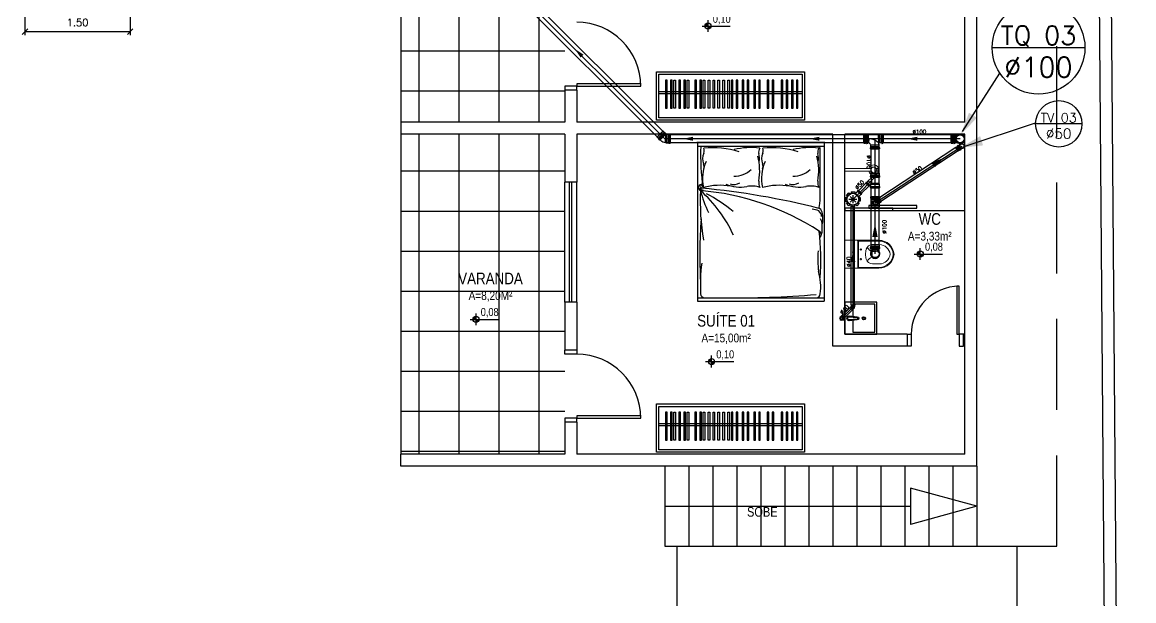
# Model space of a CAD drawing. Header units: millimetres. Extents: x 4156 to 4603, y 996 to 1078.
# Drawn here: x 4180.38 to 4195.66, y 1054.41 to 1062.37 of the extents above; entities that cross this region are included whole.
import ezdxf
from ezdxf.enums import TextEntityAlignment as Align

# ---------------------------------------------------------------- set-up
doc = ezdxf.new("R2010")
doc.units = ezdxf.units.MM
doc.header["$LTSCALE"] = 20
doc.linetypes.add('HIDDEN', pattern=[0.375, 0.25, -0.125])
doc.linetypes.add('HIDDEN2', pattern=[0.1875, 0.125, -0.0625])
for name, color, linetype in [('-HIDRO', 8, 'Continuous'), ('A-PEN-C', 4, 'Continuous'), ('ARREDI_attrezzature', 175, 'Continuous'), ('COTA', 7, 'Continuous'), ('COTAS01', 7, 'Continuous'), ('E-txt-g', 3, 'Continuous'), ('Esgoto', 5, 'Continuous'), ('MOB', 251, 'Continuous'), ('Texto-Tubos', 7, 'Continuous'), ('TigreCad', 3, 'Continuous'), ('Tinterno', 9, 'Continuous')]:
    doc.layers.add(name, color=color, linetype=linetype)
doc.layers.add('E-Lay-9', color=9, linetype='Continuous', lineweight=9)
doc.layers.add('E-Txt-W', color=7, linetype='Continuous', lineweight=20)
doc.styles.add('F2', font='ARIALN.TTF')
doc.styles.add('REG60', font='romans.shx', dxfattribs={"width": 0.8, "height": 0.15})
doc.styles.add('REG80', font='romans.shx', dxfattribs={"width": 0.8, "height": 0.2})
doc.styles.add('ROMANS', font='romans__.ttf', dxfattribs={"height": 0.1})
doc.styles.add('Romans_Anot', font='romans.shx')
doc.styles.add('TCTUBOS-TXT', font='txt.shx')
doc.dimstyles.new('Escala 1-50', dxfattribs={"dimscale": 0.5, "dimtxt": 0.2, "dimasz": 0.15, "dimexe": 0.1, "dimexo": 0.2, "dimgap": 0.15, "dimtad": 1, "dimzin": 4, "dimdsep": 46, "dimtxsty": 'Romans_Anot', "dimblk": 'OBLIQUE', "dimcen": 0.25, "dimclrd": 256, "dimclre": 256, "dimclrt": 2, "dimadec": 0, "dimazin": 0, "dimtfac": 1, "dimtix": 1, "dimtmove": 2, "dimatfit": 3, "dimfxl": 1, "dimtfillclr": 256, "dimlwd": -1, "dimlwe": -1, "dimarcsym": 0})

# ---------------------------------------------------------------- blocks, each defined once
blk = doc.blocks.new('TXT-AMB75')
at = {"layer": 'E-txt-g', "style": 'REG80', "width": 0.8, "flags": 8}
blk.add_attdef('TXT', text='', height=0.2, dxfattribs=at).set_placement((0.005, 0.296), align=Align.CENTER)
at = {"layer": 'E-Txt-W', "style": 'REG60', "width": 0.8, "flags": 8}
blk.add_attdef('TXT', text='', height=0.15, dxfattribs=at).set_placement((0.005, 0.027), align=Align.CENTER)
blk = doc.blocks.new('NV')
at = {"color": 4, "linetype": 'ByBlock', "ltscale": 0.5}
for p, q in [((-1.414, -0.142), (-1.414, 0.107)), ((-1.539, -0.018), (-0.953, -0.018))]:
    blk.add_line(p, q, dxfattribs=at)
at = {"color": 4, "ltscale": 2.5}
blk.add_circle((-1.414, -0.018), 0.0622, dxfattribs=at)
at = {"color": 4}
for points in [[(-1.414, -0.018), (-1.458, 0.026), (-1.476, -0.018), (-1.472, 0.006)], [(-1.414, -0.018), (-1.414, 0.045), (-1.458, 0.026), (-1.438, 0.04)], [(-1.414, -0.018), (-1.352, -0.018), (-1.37, -0.062), (-1.357, -0.041)], [(-1.414, -0.018), (-1.37, -0.062), (-1.414, -0.08), (-1.39, -0.075)]]:
    blk.add_solid(points, dxfattribs=at)
at = {"layer": 'E-Txt-W', "color": 4, "ltscale": 2.5, "style": 'F2'}
blk.add_attdef('COTAPISO', (-1.306, 0.073), '', height=0.15, dxfattribs=at)
blk = doc.blocks.new('vaso-s')
at = {"layer": 'E-Lay-9', "color": 8}
for p, q in [((0, 0.17), (0, 0)), ((0.426, 0.175), (0.005, 0.175)), ((0.16, 0.17), (0.16, 0.17)), ((0.16, 0.17), (0.16, 0)), ((0.426, 0.165), (0.165, 0.165)), ((0.17, 0), (0.17, 0.16)), ((0.213, 0.06), (0.189, 0.06)), ((0.201, 0.048), (0.201, 0.072)), ((0.341, 0.035), (0.341, 0)), ((0.391, 0.035), (0.341, 0.035)), ((0.431, 0.12), (0.346, 0.12)), ((0, -0.17), (0, 0)), ((0.16, -0.17), (0.16, 0)), ((0.17, 0), (0.17, -0.16)), ((0.213, -0.06), (0.189, -0.06)), ((0.201, -0.048), (0.201, -0.072)), ((0.341, -0.035), (0.341, 0)), ((0.391, -0.035), (0.341, -0.035)), ((0.431, -0.12), (0.346, -0.12)), ((0.426, -0.175), (0.005, -0.175)), ((0.16, -0.17), (0.16, -0.17)), ((0.426, -0.165), (0.165, -0.165))]:
    blk.add_line(p, q, dxfattribs=at)
for centre in [(0.201, 0.06), (0.201, -0.06)]:
    blk.add_circle(centre, 0.005, dxfattribs=at)
for centre, radius, start, end in [((0.005, 0.17), 0.005, 90, 180), ((0.155, 0.17), 0.005, 0, 90), ((0.165, 0.17), 0.00495, 180, 270), ((0.165, 0.16), 0.00495, 0, 90), ((0.426, -0.015), 0.19, 4.5281, 90), ((0.426, -0.015), 0.18, 4.7802, 90), ((0.518, -0.015), 0.262, 163.0355, 176.7233), ((0.346, 0.038), 0.0825, 90, 163.0355), ((0.375, 0.136), 0.107, 206.9395, 250.9647), ((0.391, -0.015), 0.05, 17.4576, 90), ((0.431, -0.015), 0.135, 6.3794, 90), ((0.518, 0.015), 0.262, 183.2767, 196.9645), ((0.346, -0.038), 0.0825, 196.9645, 270), ((0.375, -0.136), 0.107, 109.0353, 153.0605), ((0.391, 0.015), 0.05, 270, 342.5424), ((0.426, 0.015), 0.19, 270, 355.4719), ((0.426, 0.015), 0.18, 270, 355.2198), ((0.431, 0.015), 0.135, 270, 353.6206), ((0.005, -0.17), 0.005, 180, 270), ((0.155, -0.17), 0.005, 270, 0), ((0.165, -0.17), 0.00495, 90, 180), ((0.165, -0.16), 0.00495, 270, 0)]:
    blk.add_arc(centre, radius, start, end, dxfattribs=at)
blk = doc.blocks.new('Chuveiro')
at = {"layer": 'E-Lay-9', "color": 8}
for p, q in [((-0.031, 0.016), (-0.36, 0.016)), ((0.051, 0.016), (0.031, 0.016)), ((0.051, 0.016), (0.051, -0.016)), ((-0.031, -0.016), (-0.36, -0.016)), ((0.051, -0.016), (0.031, -0.016))]:
    blk.add_line(p, q, dxfattribs=at)
blk.add_circle((0, 0), 0.0348, dxfattribs=at)
for centre, radius, start, end in [((0, 0), 0.0624, 194.4775, 165.5225), ((0.009, 0), 0.0444, 339.4266, 20.5734)]:
    blk.add_arc(centre, radius, start, end, dxfattribs=at)
blk = doc.blocks.new('CUBA QUADRADA-flat-4-flat-1')
at = {"layer": 'MOB'}
blk.add_lwpolyline([(0, -0.2), (0.4, -0.2), (0.4, 0.2), (0, 0.2)], close=True, dxfattribs=at)
blk.add_lwpolyline([(0.1, -0.025), (0.1, -0.175), (0.375, -0.175), (0.375, 0.175), (0.1, 0.175), (0.1, 0.025)], dxfattribs=at)
for points in [[(0.155, -0.02), (0.055, -0.03, -1), (0.055, 0.03), (0.155, 0.02, -1)], [(0.155, -0.01), (0.055, -0.02, -1), (0.055, 0.02), (0.155, 0.01, -1)]]:
    blk.add_lwpolyline(points, format="xyb", close=True, dxfattribs=at)
for radius in [0.02, 0.0125]:
    blk.add_circle((0.238, 0), radius, dxfattribs=at)
blk = doc.blocks.new('cama')
at = {"layer": 'ARREDI_attrezzature', "color": 8}
for p, q in [((0.866, 1.046), (-0.717, 1.046)), ((-0.717, 1.046), (-0.717, -0.936)), ((-0.717, 1.003), (0.866, 1.003)), ((0.866, 1.046), (0.866, -0.936)), ((0.816, 0.355), (0.816, 0.964)), ((0.841, -0.062), (0.841, 0.035)), ((0.838, -0.079), (0.816, -0.138)), ((-0.717, -0.893), (0.866, -0.893)), ((-0.717, -0.936), (0.866, -0.936))]:
    blk.add_line(p, q, dxfattribs=at)
for centre, radius, start, end in [((2.638, 0.909), 3.316, 178.3703, 187.5322), ((-0.714, 0.948), 0.0814, 335.7877, 21.7124), ((-0.533, -0.18), 1.162, 73.2017, 95.199), ((-0.053, 0.101), 0.883, 82.5099, 103.5732), ((0.126, 0.931), 0.0789, 144.3788, 195.1988), ((0.023, 0.948), 0.0814, 335.7877, 21.7124), ((0.204, -0.18), 1.162, 73.2017, 95.199), ((0.684, 0.101), 0.883, 82.5099, 103.5732), ((0.864, 0.931), 0.0789, 144.3788, 195.1988), ((0.767, 0.964), 0.0494, 360, 53.1301), ((-0.487, 0.846), 0.167, 155.7877, 202.8808), ((-0.698, 0.692), 0.758, 350.3711, 14.26), ((-0.161, 0.853), 0.218, 347.312, 15.1988), ((0.25, 0.846), 0.167, 155.7877, 202.8808), ((0.04, 0.692), 0.758, 350.3711, 14.26), ((0.577, 0.853), 0.218, 347.312, 15.1988), ((-0.15, 0.598), 0.504, 155.118, 192.9862), ((-0.719, 0.748), 0.0848, 339.0161, 22.8808), ((-0.251, 0.918), 0.291, 267.8295, 315.0098), ((0.587, 0.598), 0.504, 155.118, 192.9862), ((0.018, 0.748), 0.0848, 339.0161, 22.8808), ((0.486, 0.918), 0.291, 267.8295, 315.0098), ((0.175, 0.544), 0.127, 170.3711, 206.9649), ((0.913, 0.544), 0.127, 170.3711, 206.9649), ((-0.662, 0.484), 0.0409, 81.6091, 243.9382), ((-0.65, 0.494), 0.0409, 202.6052, 274.4989), ((2.279, 0.318), 2.962, 177.4941, 189.5094), ((-1.784, -0.799), 1.665, 24.3833, 48.4532), ((-0.948, -2.764), 3.222, 57.0954, 85.2363), ((0.652, 0.784), 1.374, 194.1894, 206.3096), ((-0.659, 0.496), 0.0206, 81.2915, 258.1256), ((-1.523, -8.875), 9.391, 75.6716, 84.7419), ((-0.438, -0.252), 0.765, 79.7638, 105.4497), ((-0.185, 0.936), 0.446, 246.6878, 281.1217), ((-0.264, 0.69), 0.167, 254.1407, 297.6985), ((-0.042, 0.158), 0.345, 72.3598, 99.3926), ((0.299, -0.252), 0.765, 79.7638, 105.4497), ((0.553, 0.936), 0.446, 246.6878, 281.1217), ((0.473, 0.69), 0.167, 254.1407, 297.6985), ((0.695, 0.158), 0.345, 72.3598, 99.3926), ((-1.581, -1.432), 2.082, 51.0376, 62.0856), ((0.189, 0.364), 0.628, 347.089, 359.2313), ((0.701, -0.017), 0.232, 65.0339, 86.464), ((0.774, 0.16), 0.0692, 12.8827, 78.3869), ((0.735, 0.116), 0.1, 4.6849, 50.5984), ((0.499, 0.097), 0.351, 346.9286, 12.8827), ((5.77, -0.354), 6.458, 176.0268, 182.9761), ((0.735, 0.028), 0.107, 356.6017, 37.7302), ((-2.114, -0.42), 2.938, 355.67, 7.068), ((0.777, -0.101), 0.0494, 339.7541, 59.4872), ((0.792, -0.062), 0.0494, 339.7541, 360), ((0.792, -0.062), 0.0494, 339.7541, 360), ((2.656, -0.41), 1.869, 176.8413, 184.7569), ((1.493, -0.726), 2.174, 172.9481, 183.1174), ((0.205, -0.754), 0.618, 351.6155, 17.787), ((-0.628, -0.844), 0.0494, 180, 270), ((-0.225, 10.54), 11.434, 269.1087, 274.9762), ((0.767, -0.844), 0.0494, 270, 360)]:
    blk.add_arc(centre, radius, start, end, dxfattribs=at)
at = {"layer": 'COTA', "color": 8, "linetype": 'Continuous'}
blk.add_line((0.874, 1.046), (-0.726, 1.046), dxfattribs=at)
blk = doc.blocks.new('_Oblique')
at = {"color": 0, "linetype": 'ByBlock', "lineweight": -2}
blk.add_line((-0.5, -0.5), (0.5, 0.5), dxfattribs=at)
blk = doc.blocks.new('*D943')
at = {"layer": 'COTAS01'}
for p, q in [((4180.415, 1062.782), (4180.415, 1062.189)), ((4181.86, 1062.782), (4181.86, 1062.189)), ((4180.415, 1062.239), (4181.86, 1062.239))]:
    blk.add_line(p, q, dxfattribs=at)
at = {"layer": 'COTAS01', "xscale": 0.075, "yscale": 0.075, "zscale": 0.075, "rotation": 180}
blk.add_blockref('_Oblique', (4180.415, 1062.239), dxfattribs=at)
at = {"layer": 'COTAS01', "xscale": 0.075, "yscale": 0.075, "zscale": 0.075}
blk.add_blockref('_Oblique', (4181.86, 1062.239), dxfattribs=at)
at = {"layer": 'COTAS01', "color": 2, "insert": (4181.138, 1062.364), "char_height": 0.1, "attachment_point": 5, "style": 'Romans_Anot'}
blk.add_mtext('1.50', dxfattribs=at)
blk = doc.blocks.new('11031030d')
at = {"layer": 'TigreCad'}
blk.add_circle((0, 0), 50.8, dxfattribs=at)
at = {"layer": 'Tinterno'}
blk.add_circle((0, 0), 49, dxfattribs=at)
blk = doc.blocks.new('j9n100s')
at = {"layer": 'TigreCad'}
for p, q in [((27, 51), (60, 51)), ((27, -51), (60, -51))]:
    blk.add_line(p, q, dxfattribs=at)
blk.add_circle((0, 0), 53.2, dxfattribs=at)
for start, end in [(61.785, 298.215), (298.215, 61.785)]:
    blk.add_arc((0, 0), 57.7, start, end, dxfattribs=at)
at = {"layer": 'Tinterno'}
blk.add_line((60, -51), (60, 51), dxfattribs=at)
blk.add_circle((0, 0), 51, dxfattribs=at)
blk = doc.blocks.new('j9n40d')
at = {"layer": 'TigreCad'}
for p, q in [((0, 21), (10, 21)), ((10, 21), (18, 21)), ((19, 22), (18, 21)), ((34, 22), (19, 22)), ((19, -22), (19, 22)), ((35, 23), (34, 22)), ((35, 23), (35, -23)), ((39, 23), (35, 23)), ((39, 23), (39, -23)), ((0, -21), (10, -21)), ((10, -21), (18, -21)), ((19, -22), (18, -21)), ((34, -22), (19, -22)), ((35, -23), (34, -22)), ((39, -23), (35, -23))]:
    blk.add_line(p, q, dxfattribs=at)
for radius, start, end in [(22.8, 64.6232, 295.3768), (20.6, 90, 270)]:
    blk.add_arc((0, 0), radius, start, end, dxfattribs=at)
at = {"layer": 'Tinterno'}
for p, q in [((18, 21), (18, -21)), ((34, 22), (34, -22))]:
    blk.add_line(p, q, dxfattribs=at)
blk.add_arc((0, 0), 21.8, 70.9009, 289.0991, dxfattribs=at)
blk = doc.blocks.new('j4n40p')
at = {"layer": 'TigreCad'}
for p, q in [((-31, 0), (-21, 10)), ((8, -18), (-21, 10)), ((-21, 10), (-19, 10)), ((8, 22), (6, 21)), ((22, 22), (8, 22)), ((8, 22), (8, -18)), ((24, 23), (22, 22)), ((28, 23), (24, 23)), ((24, 23), (24, -23)), ((28, -23), (28, 23)), ((-36, -3), (-33, 0)), ((-3, -36), (-36, -3)), ((0, -33), (-33, 0)), ((-33, 0), (-31, 0)), ((-3, -36), (0, -33)), ((0, -31), (9, -22)), ((0, -33), (0, -31)), ((8, -18), (9, -22)), ((22, -22), (9, -22)), ((24, -23), (22, -22)), ((28, -23), (24, -23))]:
    blk.add_line(p, q, dxfattribs=at)
blk.add_arc((15, -37), 58.4, 98.9327, 126.0673, dxfattribs=at)
at = {"layer": 'Tinterno'}
for p, q in [((-19, 10), (6, -15)), ((6, -15), (6, 21)), ((22, 22), (22, -22)), ((0, -31), (-31, 0)), ((6, -15), (8, -18))]:
    blk.add_line(p, q, dxfattribs=at)
blk = doc.blocks.new('27150012p')
at = {"layer": 'TigreCad'}
for p, q in [((-92, -23), (-92, 22)), ((-92, 22), (-72, 22)), ((-81, 49), (-49, 81)), ((-81, 49), (-67, 35)), ((-49, 81), (-35, 67)), ((-23, 91), (-23, 72)), ((-23, 91), (22, 91)), ((22, 91), (22, 72)), ((49, 81), (35, 67)), ((49, 81), (81, 49)), ((81, 49), (67, 35)), ((111, 27), (70, 27)), ((113, 31), (112, 28)), ((122, 32), (114, 32)), ((114, 31), (114, -31)), ((122, 31), (122, -31)), ((123, 31), (124, 28)), ((129, 27), (125, 27)), ((129, 27), (129, -27)), ((-92, -23), (-72, -23)), ((-81, -49), (-67, -35)), ((-49, -81), (-81, -49)), ((-49, -81), (-35, -67)), ((-23, -92), (-23, -72)), ((22, -92), (-23, -92)), ((22, -92), (22, -72)), ((49, -81), (35, -67)), ((81, -49), (49, -81)), ((81, -49), (67, -35)), ((111, -27), (70, -27)), ((113, -31), (112, -28)), ((122, -32), (114, -32)), ((123, -31), (124, -28)), ((129, -27), (125, -27))]:
    blk.add_line(p, q, dxfattribs=at)
blk.add_circle((0, 0), 75.5, dxfattribs=at)
for centre, start, end in [((111, 28), 270, 355), ((114, 31), 90, 175), ((122, 31), 15, 90), ((125, 28), 195, 270), ((111, -28), 5, 90), ((114, -31), 185, 270), ((122, -31), 270, 345), ((125, -28), 90, 165)]:
    blk.add_arc(centre, 1, start, end, dxfattribs=at)
at = {"layer": 'Tinterno'}
for p, q in [((112, 27), (112, -27)), ((124, 27), (124, -27))]:
    blk.add_line(p, q, dxfattribs=at)
blk.add_circle((0, 0), 73.5, dxfattribs=at)
blk = doc.blocks.new('j9n40s')
at = {"layer": 'TigreCad'}
for p, q in [((10, 21), (18, 21)), ((19, 22), (18, 21)), ((18, 21), (18, 14)), ((19, 13), (19, 22)), ((34, 22), (19, 22)), ((35, 23), (34, 22)), ((39, 23), (35, 23)), ((35, 23), (35, -23)), ((39, 23), (39, -23)), ((10, -21), (18, -21)), ((18, -21), (18, -14)), ((19, -22), (18, -21)), ((19, -13), (19, -22)), ((34, -22), (19, -22)), ((35, -23), (34, -22)), ((39, -23), (35, -23))]:
    blk.add_line(p, q, dxfattribs=at)
for radius in [22.8, 20]:
    blk.add_circle((0, 0), radius, dxfattribs=at)
at = {"layer": 'Tinterno'}
blk.add_line((34, 22), (34, -22), dxfattribs=at)
blk.add_circle((0, 0), 18.8, dxfattribs=at)
blk = doc.blocks.new('26277469p')
at = {"layer": 'TigreCad'}
for p, q in [((78, 51), (6, 51)), ((78, -47), (78, 52)), ((78, 51), (78, 52)), ((81, 52), (78, 52)), ((78, -47), (78, 51)), ((81, -48), (81, 52)), ((81, 51), (81, 52)), ((81, -48), (81, 51)), ((87, 51), (81, 51)), ((90, 53), (87, 51)), ((90, -52), (90, 53)), ((122, 53), (90, 53)), ((123, 57), (123, 54)), ((133, 58), (124, 58)), ((124, 57), (124, -57)), ((133, 57), (133, -57)), ((134, 57), (135, 54)), ((140, 53), (136, 53)), ((140, 53), (140, -53)), ((15, -51), (6, -51)), ((50, -85), (15, -51)), ((50, -88), (87, -51)), ((50, -88), (50, -85)), ((65, -103), (50, -88)), ((107, -63), (63, -107)), ((63, -107), (65, -105)), ((69, -114), (63, -108)), ((114, -70), (70, -114)), ((71, -115), (73, -113)), ((78, -116), (74, -113)), ((116, -78), (78, -116)), ((122, -53), (94, -53)), ((103, -65), (94, -55)), ((107, -63), (105, -65)), ((114, -69), (108, -63)), ((115, -71), (113, -73)), ((116, -78), (113, -74)), ((123, -57), (123, -54)), ((133, -58), (124, -58)), ((134, -57), (135, -54)), ((140, -53), (136, -53))]:
    blk.add_line(p, q, dxfattribs=at)
blk.add_lwpolyline([(16, -51, -0.013476), (39, -47, -0.106485), (67, -44, -0.09207), (93, -54, -0.112954)], format="xyb", dxfattribs=at)
for centre, start, end in [((122, 54), 270, 355), ((124, 57), 90, 175), ((133, 57), 15, 90), ((136, 54), 195, 270), ((15, -52), 34.2682, 90), ((64, -107), 140, 225), ((64, -104), 320, 45), ((70, -114), 225, 300), ((74, -114), 45, 120), ((94, -54), 90, 225), ((104, -64), 225, 310), ((107, -64), 45, 130), ((114, -74), 150, 225), ((114, -70), 330, 45), ((122, -54), 5, 90), ((124, -57), 185, 270), ((133, -57), 270, 345), ((136, -54), 90, 165)]:
    blk.add_arc(centre, 1, start, end, dxfattribs=at)
at = {"layer": 'Tinterno'}
for p, q in [((6, 51), (6, -51)), ((87, -51), (87, 51)), ((123, 53), (123, -53)), ((135, 53), (135, -53)), ((85, -50), (50, -85)), ((104, -65), (65, -104)), ((113, -74), (74, -113))]:
    blk.add_line(p, q, dxfattribs=at)
blk = doc.blocks.new('trn1050s')
at = {"layer": 'TigreCad'}
for p, q in [((-80, -53), (-80, 53)), ((-80, 53), (-76, 53)), ((-74, 57), (-75, 54)), ((-73, 58), (-64, 58)), ((-73, -57), (-73, 57)), ((-64, -57), (-64, 57)), ((-63, 57), (-63, 54)), ((-62, 53), (-49, 53)), ((-49, -53), (-49, 53)), ((-49, 53), (-29, 53)), ((-49, 53), (-49, 53)), ((-29, 53), (-29, 12)), ((-29, 53), (-27, 51)), ((-27, 51), (-21, 51)), ((-21, 52), (-21, 24)), ((-21, 52), (-18, 52)), ((-21, 51), (-21, 52)), ((-18, 52), (-18, 26)), ((-18, 51), (-18, 52)), ((-18, 51), (48, 51)), ((-80, -53), (-76, -53)), ((-74, -57), (-75, -54)), ((-73, -58), (-64, -58)), ((-63, -57), (-63, -54)), ((-62, -53), (-49, -53)), ((-49, -53), (-29, -53)), ((-49, -53), (-49, -53)), ((-29, -53), (-29, -12)), ((-29, -53), (-27, -51)), ((-27, -51), (-21, -51)), ((-21, -52), (-21, -24)), ((-21, -51), (-21, -52)), ((-21, -52), (-18, -52)), ((-18, -52), (-18, -26)), ((-18, -51), (48, -51)), ((-18, -51), (-18, -52))]:
    blk.add_line(p, q, dxfattribs=at)
for radius in [31.8, 25.6]:
    blk.add_circle((0, 0), radius, dxfattribs=at)
for centre, start, end in [((-76, 54), 270, 345), ((-73, 57), 90, 165), ((-64, 57), 5, 90), ((-62, 54), 185, 270), ((-76, -54), 15, 90), ((-73, -57), 195, 270), ((-64, -57), 270, 355), ((-62, -54), 90, 175)]:
    blk.add_arc(centre, 1, start, end, dxfattribs=at)
at = {"layer": 'Tinterno'}
for p, q in [((-75, -53), (-75, 53)), ((-62, -53), (-62, 53)), ((-49, -53), (-49, 53)), ((-27, 51), (-27, 16)), ((-21, 51), (-21, 24)), ((-18, 51), (-18, 26)), ((48, -51), (48, 51)), ((-27, -51), (-27, -16)), ((-21, -51), (-21, -24)), ((-18, -51), (-18, -26))]:
    blk.add_line(p, q, dxfattribs=at)
blk.add_circle((0, 0), 27.3, dxfattribs=at)
blk = doc.blocks.new('j9n50s')
at = {"layer": 'TigreCad'}
for p, q in [((19, 25), (30, 25)), ((19, -25), (30, -25))]:
    blk.add_line(p, q, dxfattribs=at)
for radius in [31.8, 27.4]:
    blk.add_circle((0, 0), radius, dxfattribs=at)
at = {"layer": 'Tinterno'}
for p, q in [((30, 25), (30, 10)), ((30, -10), (30, -25))]:
    blk.add_line(p, q, dxfattribs=at)
blk.add_circle((0, 0), 25.6, dxfattribs=at)
blk = doc.blocks.new('j9n50d')
at = {"layer": 'TigreCad'}
for p, q in [((28, 25), (0, 25)), ((30, 27), (28, 25)), ((30, -27), (30, 27)), ((47, 27), (30, 27)), ((47, -27), (47, 27)), ((52, 27), (47, 27)), ((47, 27), (47, 27)), ((53, 31), (53, 28)), ((53, 31), (53, -31)), ((63, 32), (54, 32)), ((63, 31), (63, -31)), ((64, 31), (65, 28)), ((70, 27), (66, 27)), ((70, 27), (70, -27)), ((28, -25), (0, -25)), ((30, -27), (28, -25)), ((47, -27), (30, -27)), ((52, -27), (47, -27)), ((47, -27), (47, -27)), ((53, -31), (53, -28)), ((63, -32), (54, -32)), ((64, -31), (65, -28)), ((70, -27), (66, -27))]:
    blk.add_line(p, q, dxfattribs=at)
for centre, radius, start, end in [((0, 0), 25.4, 90, 270), ((52, 28), 1, 270, 355), ((54, 31), 1, 90, 175), ((63, 31), 1, 15, 90), ((66, 28), 1, 195, 270), ((52, -28), 1, 5, 90), ((54, -31), 1, 185, 270), ((63, -31), 1, 270, 345), ((66, -28), 1, 90, 165)]:
    blk.add_arc(centre, radius, start, end, dxfattribs=at)
at = {"layer": 'Tinterno'}
for p, q in [((28, -25), (28, 25)), ((47, -27), (47, 27)), ((53, 27), (53, -27)), ((65, 27), (65, -27))]:
    blk.add_line(p, q, dxfattribs=at)
blk = doc.blocks.new('11030602p')
at = {"layer": 'TigreCad'}
for p, q in [((0, -27), (0, 27)), ((0, 27), (4, 27)), ((6, 31), (5, 28)), ((7, 32), (16, 32)), ((7, -31), (7, 31)), ((16, -31), (16, 31)), ((17, 31), (17, 28)), ((18, 27), (23, 27)), ((23, 27), (23, 27)), ((40, 27), (23, 27)), ((40, 27), (42, 25)), ((42, -25), (42, 25)), ((0, -27), (4, -27)), ((6, -31), (5, -28)), ((7, -32), (16, -32)), ((17, -31), (17, -28)), ((18, -27), (23, -27)), ((23, -27), (23, -27)), ((40, -27), (23, -27)), ((40, -27), (42, -25))]:
    blk.add_line(p, q, dxfattribs=at)
for centre, start, end in [((4, 28), 270, 345), ((7, 31), 90, 165), ((16, 31), 5, 90), ((18, 28), 185, 270), ((4, -28), 15, 90), ((7, -31), 195, 270), ((16, -31), 270, 355), ((18, -28), 90, 175)]:
    blk.add_arc(centre, 1, start, end, dxfattribs=at)
at = {"layer": 'Tinterno'}
for p, q in [((5, -27), (5, 27)), ((17, -27), (17, 27)), ((23, 27), (23, -27)), ((23, -27), (23, 27)), ((40, 27), (40, -27))]:
    blk.add_line(p, q, dxfattribs=at)
blk = doc.blocks.new('11031030p')
at = {"layer": 'TigreCad'}
for p, q in [((0, -53), (0, 53)), ((0, 53), (4, 53)), ((6, 57), (5, 54)), ((7, 58), (17, 58)), ((7, -57), (7, 57)), ((17, -57), (17, 57)), ((18, 57), (18, 54)), ((19, 53), (31, 53)), ((31, 53), (31, 53)), ((51, 53), (31, 53)), ((51, 53), (53, 51)), ((53, -51), (53, 51)), ((0, -53), (4, -53)), ((6, -57), (5, -54)), ((7, -58), (17, -58)), ((18, -57), (18, -54)), ((19, -53), (31, -53)), ((31, -53), (31, -53)), ((31, -53), (51, -53)), ((51, -53), (53, -51))]:
    blk.add_line(p, q, dxfattribs=at)
for centre, start, end in [((4, 54), 270, 345), ((7, 57), 90, 165), ((17, 57), 5, 90), ((19, 54), 185, 270), ((4, -54), 15, 90), ((7, -57), 195, 270), ((17, -57), 270, 355), ((19, -54), 90, 175)]:
    blk.add_arc(centre, 1, start, end, dxfattribs=at)
at = {"layer": 'Tinterno'}
for p, q in [((5, -53), (5, 53)), ((18, -53), (18, 53)), ((31, 53), (31, -53)), ((31, 53), (31, -53)), ((51, 53), (51, -53))]:
    blk.add_line(p, q, dxfattribs=at)
blk = doc.blocks.new('ten100p')
at = {"layer": 'TigreCad'}
for p, q in [((-58, 96), (-58, 87)), ((-57, 97), (-54, 98)), ((-57, 96), (57, 96)), ((-57, 87), (57, 87)), ((-57, 86), (-54, 86)), ((-53, 103), (-53, 99)), ((-53, 103), (53, 103)), ((-53, 85), (-53, 72)), ((-53, 72), (-53, 52)), ((-53, 72), (53, 72)), ((-53, 72), (53, 72)), ((-53, 72), (-53, 72)), ((-53, 52), (53, 52)), ((-53, 52), (-51, 50)), ((-52, 44), (50, 44)), ((-52, 44), (-52, 41)), ((-51, 44), (-52, 44)), ((-52, 41), (47, 41)), ((-51, 41), (-52, 41)), ((-51, 50), (-51, 44)), ((-51, 41), (-51, -88)), ((53, 52), (51, 50)), ((51, 50), (51, 46)), ((53, 103), (53, 99)), ((53, 85), (53, 72)), ((53, 72), (53, 72)), ((53, 72), (53, 52)), ((57, 97), (54, 98)), ((57, 86), (54, 86)), ((58, 96), (58, 87)), ((80, 53), (78, 51)), ((80, 53), (80, -53)), ((100, 53), (80, 53)), ((100, 53), (100, -53)), ((100, 53), (100, -53)), ((112, 53), (100, 53)), ((100, 53), (100, 53)), ((113, 57), (113, 54)), ((124, 58), (114, 58)), ((114, 57), (114, -57)), ((124, 57), (124, -57)), ((125, 57), (125, 54)), ((131, 53), (126, 53)), ((131, 53), (131, -53)), ((0, -77), (50, -81)), ((51, -81), (51, -88)), ((80, -53), (78, -51)), ((100, -53), (80, -53)), ((112, -53), (100, -53)), ((100, -53), (100, -53)), ((113, -57), (113, -54)), ((124, -58), (114, -58)), ((125, -57), (125, -54)), ((131, -53), (126, -53))]:
    blk.add_line(p, q, dxfattribs=at)
for centre, radius, start, end in [((-57, 96), 1, 105, 180), ((-57, 87), 1, 180, 265), ((-54, 99), 1, 285, 0), ((-54, 85), 1, 0, 85), ((184, -82), 184, 136.5075, 178.1802), ((52, 46), 1.5, 180, 288.3475), ((54, 99), 1, 180, 255), ((54, 85), 1, 95, 180), ((102, -105), 158, 99.0038, 108.3475), ((57, 96), 1, 0, 75), ((57, 87), 1, 275, 0), ((112, 54), 1, 270, 355), ((114, 57), 1, 90, 175), ((124, 57), 1, 15, 90), ((126, 54), 1, 195, 270), ((103, -101), 56.2, 117.0916, 158.968), ((52, -81), 1.5, 158.968, 180), ((112, -54), 1, 5, 90), ((114, -57), 1, 185, 270), ((124, -57), 1, 270, 345), ((126, -54), 1, 90, 165)]:
    blk.add_arc(centre, radius, start, end, dxfattribs=at)
at = {"layer": 'Tinterno'}
for p, q in [((-53, 98), (53, 98)), ((-53, 85), (53, 85)), ((-51, 50), (51, 50)), ((-51, 44), (50, 44)), ((-51, 41), (47, 41)), ((78, 51), (78, -51)), ((113, 53), (113, -53)), ((126, 53), (126, -53)), ((-51, -88), (51, -88))]:
    blk.add_line(p, q, dxfattribs=at)
blk = doc.blocks.new('j4n100p')
at = {"layer": 'TigreCad'}
for p, q in [((-49, 23), (-58, 14)), ((13, 52), (10, 52)), ((10, 51), (10, 52)), ((10, 52), (10, 0)), ((10, 51), (10, 0)), ((10, -54), (10, 0)), ((13, 51), (13, 52)), ((13, 52), (13, 0)), ((19, 51), (13, 51)), ((13, 51), (13, 0)), ((13, -56), (13, 0)), ((21, 53), (19, 51)), ((41, 53), (21, 53)), ((21, 53), (21, -53)), ((53, 53), (41, 53)), ((41, 53), (41, 53)), ((41, 53), (41, -53)), ((41, 53), (41, -53)), ((55, 57), (54, 54)), ((65, 58), (56, 58)), ((56, 57), (56, -57)), ((65, 57), (65, -57)), ((66, 57), (67, 54)), ((72, 53), (68, 53)), ((72, 53), (72, -53)), ((19, -53), (14, -58)), ((21, -53), (21, -53)), ((41, -53), (21, -53)), ((53, -53), (41, -53)), ((41, -53), (41, -53)), ((55, -57), (54, -54)), ((65, -58), (56, -58)), ((66, -57), (67, -54)), ((72, -53), (68, -53))]:
    blk.add_line(p, q, dxfattribs=at)
for centre, radius, start, end in [((20, -46), 97.2, 96.0987, 135), ((53, 54), 1, 270, 355), ((56, 57), 1, 90, 175), ((65, 57), 1, 15, 90), ((68, 54), 1, 195, 270), ((20, -54), 1.5, 45, 135), ((53, -54), 1, 5, 90), ((56, -57), 1, 185, 270), ((65, -57), 1, 270, 345), ((68, -54), 1, 90, 165)]:
    blk.add_arc(centre, radius, start, end, dxfattribs=at)
at = {"layer": 'Tinterno'}
for p, q in [((14, -58), (-58, 14)), ((10, -54), (10, 0)), ((13, -53), (13, 0)), ((19, 51), (19, -53)), ((54, 53), (54, -53)), ((67, 53), (67, -53))]:
    blk.add_line(p, q, dxfattribs=at)

msp = doc.modelspace()

# ---------------------------------------------------------------- hatches: boundary and pattern name
at = {"layer": '-HIDRO'}
h = msp.add_hatch(dxfattribs=at)
h.set_pattern_fill('ANSI37,_O', color=256, scale=4.4, angle=45)
h.set_pattern_definition([(90, (1828.53146, 654.4225), (-0.55, 3e-16), []), (180, (1828.53146, 654.4225), (-3e-16, -0.55), [])])
h.paths.add_polyline_path([(4187.835, 1060.828), (4185.58, 1060.828), (4185.58, 1056.428), (4187.835, 1056.428)])
h.paths.add_polyline_path([(4186.656, 1058.284, -1), (4186.573, 1058.284, -1)], flags=16)
h.paths.add_polyline_path([(4187.835, 1065.393), (4185.58, 1065.393), (4185.58, 1060.993), (4187.835, 1060.993)])
h.paths.add_polyline_path([(4187.835, 1069.958), (4185.58, 1069.958), (4185.58, 1065.558), (4187.835, 1065.558)])
at = {"layer": 'Esgoto'}
h = msp.add_hatch(color=256, dxfattribs=at)
h.paths.add_polyline_path([(4188.072, 1061.903), (4188.092, 1061.923), (4187.975, 1062)])
h.paths.add_polyline_path([(4188.052, 1061.884), (4188.072, 1061.903), (4187.975, 1062)])
h = msp.add_hatch(color=256, dxfattribs=at)
h.paths.add_polyline_path([(4189.599, 1060.766), (4189.599, 1060.794), (4189.461, 1060.766)])
h.paths.add_polyline_path([(4189.599, 1060.738), (4189.599, 1060.766), (4189.461, 1060.766)])
h = msp.add_hatch(color=256, dxfattribs=at)
h.paths.add_polyline_path([(4191.335, 1060.766), (4191.335, 1060.794), (4191.198, 1060.766)])
h.paths.add_polyline_path([(4191.335, 1060.738), (4191.335, 1060.766), (4191.198, 1060.766)])
h = msp.add_hatch(color=256, dxfattribs=at)
h.paths.add_polyline_path([(4192.683, 1060.766), (4192.683, 1060.794), (4192.545, 1060.766)])
h.paths.add_polyline_path([(4192.683, 1060.738), (4192.683, 1060.766), (4192.545, 1060.766)])
h = msp.add_hatch(color=256, dxfattribs=at)
h.paths.add_polyline_path([(4192.905, 1060.411), (4192.921, 1060.387), (4193.02, 1060.486)])
h.paths.add_polyline_path([(4192.89, 1060.434), (4192.905, 1060.411), (4193.02, 1060.486)])
h = msp.add_hatch(color=256, dxfattribs=at)
h.paths.add_polyline_path([(4192.101, 1059.554), (4192.1, 1059.416), (4192.128, 1059.416)])
h.paths.add_polyline_path([(4192.101, 1059.554), (4192.073, 1059.417), (4192.1, 1059.416)])
h = msp.add_hatch(color=256, dxfattribs=at)
h.paths.add_polyline_path([(4191.795, 1059.211), (4191.795, 1059.073), (4191.822, 1059.073)])
h.paths.add_polyline_path([(4191.795, 1059.211), (4191.767, 1059.073), (4191.795, 1059.073)])

# ---------------------------------------------------------------- linework, layer by layer
at = {"layer": '-HIDRO', "linetype": 'Continuous'}
for p, q in [((4195.803, 1005.029), (4195.279, 1071.857)), ((4195.637, 1005.194), (4195.115, 1071.695)), ((4193.5, 1056.263), (4193.5, 1070.123)), ((4193.335, 1060.993), (4193.335, 1065.393)), ((4187.835, 1061.433), (4187.835, 1060.993)), ((4188, 1061.433), (4187.835, 1061.433)), ((4188, 1061.433), (4188, 1060.993)), ((4187.835, 1060.993), (4185.58, 1060.993)), ((4193.335, 1060.993), (4188, 1060.993)), ((4187.835, 1060.828), (4185.58, 1060.828)), ((4187.835, 1060.828), (4187.835, 1060.168)), ((4191.52, 1060.828), (4188, 1060.828)), ((4188, 1060.828), (4188, 1060.168)), ((4191.52, 1057.913), (4191.52, 1060.828)), ((4193.335, 1060.828), (4191.685, 1060.828)), ((4191.685, 1058.078), (4191.685, 1060.828)), ((4193.335, 1056.428), (4193.335, 1060.828)), ((4193.335, 1058.078), (4193.335, 1060.828)), ((4188, 1060.168), (4187.835, 1060.168)), ((4191.685, 1059.781), (4193.335, 1059.781)), ((4187.835, 1058.518), (4187.835, 1057.858)), ((4188, 1058.518), (4187.835, 1058.518)), ((4188, 1058.518), (4188, 1057.858)), ((4192.543, 1058.078), (4191.685, 1058.078)), ((4192.543, 1057.913), (4191.52, 1057.913)), ((4188, 1057.858), (4187.835, 1057.858)), ((4187.835, 1056.868), (4187.835, 1056.428)), ((4188, 1056.868), (4187.835, 1056.868)), ((4188, 1056.868), (4188, 1056.428)), ((4187.835, 1056.428), (4185.58, 1056.428)), ((4185.58, 1056.263), (4185.58, 1056.428)), ((4193.335, 1056.428), (4188, 1056.428)), ((4193.5, 1056.263), (4185.58, 1056.263)), ((4189.21, 1056.263), (4189.21, 1055.163)), ((4189.54, 1056.263), (4189.54, 1055.163)), ((4189.87, 1056.263), (4189.87, 1055.163)), ((4190.2, 1056.263), (4190.2, 1055.163)), ((4190.53, 1056.263), (4190.53, 1055.163)), ((4190.86, 1056.263), (4190.86, 1055.163)), ((4191.19, 1056.263), (4191.19, 1055.163)), ((4191.52, 1056.263), (4191.52, 1055.163)), ((4191.85, 1056.263), (4191.85, 1055.163)), ((4192.18, 1056.263), (4192.18, 1055.163)), ((4192.51, 1056.263), (4192.51, 1055.163)), ((4192.84, 1056.263), (4192.84, 1055.163)), ((4193.17, 1056.263), (4193.17, 1055.163)), ((4193.5, 1056.263), (4193.5, 1055.163)), ((4193.5, 1055.713), (4192.588, 1055.963)), ((4192.588, 1055.963), (4192.588, 1055.464)), ((4189.21, 1055.713), (4192.588, 1055.713)), ((4193.5, 1055.713), (4192.588, 1055.464)), ((4189.21, 1055.163), (4194.6, 1055.163))]:
    msp.add_line(p, q, dxfattribs=at)
at = {"layer": '-HIDRO'}
for p, q in [((4185.58, 1070.123), (4185.58, 1056.428)), ((4187.835, 1058.518), (4187.835, 1060.168)), ((4188, 1058.518), (4188, 1060.168)), ((4191.685, 1059.781), (4193.335, 1059.781)), ((4192.543, 1058.078), (4192.543, 1057.913)), ((4193.335, 1058.078), (4193.313, 1058.078)), ((4193.313, 1058.078), (4193.313, 1057.913)), ((4193.335, 1057.913), (4193.313, 1057.913)), ((4189.375, 1055.163), (4189.375, 1049.883)), ((4194.05, 1055.163), (4194.05, 1049.883))]:
    msp.add_line(p, q, dxfattribs=at)
at = {"layer": '-HIDRO', "linetype": 'HIDDEN', "ltscale": 0.25}
msp.add_line((4194.6, 1055.163), (4194.6, 1070.123), dxfattribs=at)
at = {"layer": '-HIDRO', "ltscale": 0.5}
for p, q in [((4191.097, 1061.413), (4189.127, 1061.413)), ((4191.097, 1061.385), (4189.127, 1061.385)), ((4191.097, 1056.848), (4189.127, 1056.848)), ((4191.097, 1056.82), (4189.127, 1056.82))]:
    msp.add_line(p, q, dxfattribs=at)
at = {"layer": '-HIDRO', "linetype": 'HIDDEN'}
for p, q in [((4187.901, 1058.518), (4187.901, 1060.168)), ((4187.934, 1058.518), (4187.934, 1060.168))]:
    msp.add_line(p, q, dxfattribs=at)
at = {"layer": '-HIDRO'}
for points in [[(4191.13, 1061.02), (4189.094, 1061.02), (4189.094, 1061.685), (4191.13, 1061.685)], [(4191.097, 1061.053), (4189.127, 1061.053), (4189.127, 1061.652), (4191.097, 1061.652)], [(4188, 1061.488), (4188.88, 1061.488), (4188.88, 1061.521), (4188, 1061.521)], [(4191.685, 1059.781), (4192.345, 1059.781), (4192.345, 1059.814), (4191.685, 1059.814)], [(4192.015, 1059.814), (4192.675, 1059.814), (4192.675, 1059.847), (4192.015, 1059.847)], [(4193.258, 1058.078), (4193.258, 1058.738), (4193.225, 1058.738), (4193.225, 1058.078)], [(4191.13, 1056.455), (4189.094, 1056.455), (4189.094, 1057.12), (4191.13, 1057.12)], [(4191.097, 1056.488), (4189.127, 1056.488), (4189.127, 1057.087), (4191.097, 1057.087)], [(4188, 1056.923), (4188.88, 1056.923), (4188.88, 1056.956), (4188, 1056.956)]]:
    msp.add_lwpolyline(points, close=True, dxfattribs=at)
for points in [[(4188, 1061.433), (4188, 1061.488), (4187.835, 1061.488), (4187.835, 1061.433)], [(4192.543, 1058.078), (4192.598, 1058.078), (4192.598, 1057.913), (4192.543, 1057.913)], [(4193.313, 1058.078), (4193.258, 1058.078), (4193.258, 1057.913), (4193.313, 1057.913)], [(4188, 1057.858), (4188, 1057.803), (4187.835, 1057.803), (4187.835, 1057.858)], [(4188, 1056.868), (4188, 1056.923), (4187.835, 1056.923), (4187.835, 1056.868)]]:
    msp.add_lwpolyline(points, dxfattribs=at)
at = {"layer": '-HIDRO', "ltscale": 0.5}
for points in [[(4189.22, 1061.185), (4189.242, 1061.185), (4189.242, 1061.57), (4189.22, 1061.57)], [(4189.288, 1061.185), (4189.31, 1061.185), (4189.31, 1061.57), (4189.288, 1061.57)], [(4189.355, 1061.185), (4189.333, 1061.185), (4189.333, 1061.57), (4189.355, 1061.57)], [(4189.404, 1061.185), (4189.426, 1061.185), (4189.426, 1061.57), (4189.404, 1061.57)], [(4189.472, 1061.185), (4189.494, 1061.185), (4189.494, 1061.57), (4189.472, 1061.57)], [(4189.539, 1061.185), (4189.517, 1061.185), (4189.517, 1061.57), (4189.539, 1061.57)], [(4189.625, 1061.185), (4189.647, 1061.185), (4189.647, 1061.57), (4189.625, 1061.57)], [(4189.693, 1061.185), (4189.715, 1061.185), (4189.715, 1061.57), (4189.693, 1061.57)], [(4189.76, 1061.185), (4189.738, 1061.185), (4189.738, 1061.57), (4189.76, 1061.57)], [(4189.828, 1061.185), (4189.806, 1061.185), (4189.806, 1061.57), (4189.828, 1061.57)], [(4189.895, 1061.185), (4189.873, 1061.185), (4189.873, 1061.57), (4189.895, 1061.57)], [(4189.963, 1061.185), (4189.941, 1061.185), (4189.941, 1061.57), (4189.963, 1061.57)], [(4190.031, 1061.185), (4190.009, 1061.185), (4190.009, 1061.57), (4190.031, 1061.57)], [(4190.098, 1061.185), (4190.076, 1061.185), (4190.076, 1061.57), (4190.098, 1061.57)], [(4190.125, 1061.185), (4190.147, 1061.185), (4190.147, 1061.57), (4190.125, 1061.57)], [(4190.193, 1061.185), (4190.215, 1061.185), (4190.215, 1061.57), (4190.193, 1061.57)], [(4190.273, 1061.185), (4190.295, 1061.185), (4190.295, 1061.57), (4190.273, 1061.57)], [(4190.341, 1061.185), (4190.363, 1061.185), (4190.363, 1061.57), (4190.341, 1061.57)], [(4190.434, 1061.185), (4190.456, 1061.185), (4190.456, 1061.57), (4190.434, 1061.57)], [(4190.501, 1061.185), (4190.523, 1061.185), (4190.523, 1061.57), (4190.501, 1061.57)], [(4190.618, 1061.185), (4190.64, 1061.185), (4190.64, 1061.57), (4190.618, 1061.57)], [(4190.686, 1061.185), (4190.708, 1061.185), (4190.708, 1061.57), (4190.686, 1061.57)], [(4190.811, 1061.185), (4190.833, 1061.185), (4190.833, 1061.57), (4190.811, 1061.57)], [(4190.879, 1061.185), (4190.901, 1061.185), (4190.901, 1061.57), (4190.879, 1061.57)], [(4190.951, 1061.185), (4190.973, 1061.185), (4190.973, 1061.57), (4190.951, 1061.57)], [(4191.018, 1061.185), (4191.04, 1061.185), (4191.04, 1061.57), (4191.018, 1061.57)], [(4189.22, 1056.62), (4189.242, 1056.62), (4189.242, 1057.005), (4189.22, 1057.005)], [(4189.288, 1056.62), (4189.31, 1056.62), (4189.31, 1057.005), (4189.288, 1057.005)], [(4189.355, 1056.62), (4189.333, 1056.62), (4189.333, 1057.005), (4189.355, 1057.005)], [(4189.404, 1056.62), (4189.426, 1056.62), (4189.426, 1057.005), (4189.404, 1057.005)], [(4189.472, 1056.62), (4189.494, 1056.62), (4189.494, 1057.005), (4189.472, 1057.005)], [(4189.539, 1056.62), (4189.517, 1056.62), (4189.517, 1057.005), (4189.539, 1057.005)], [(4189.625, 1056.62), (4189.647, 1056.62), (4189.647, 1057.005), (4189.625, 1057.005)], [(4189.693, 1056.62), (4189.715, 1056.62), (4189.715, 1057.005), (4189.693, 1057.005)], [(4189.76, 1056.62), (4189.738, 1056.62), (4189.738, 1057.005), (4189.76, 1057.005)], [(4189.828, 1056.62), (4189.806, 1056.62), (4189.806, 1057.005), (4189.828, 1057.005)], [(4189.895, 1056.62), (4189.873, 1056.62), (4189.873, 1057.005), (4189.895, 1057.005)], [(4189.963, 1056.62), (4189.941, 1056.62), (4189.941, 1057.005), (4189.963, 1057.005)], [(4190.031, 1056.62), (4190.009, 1056.62), (4190.009, 1057.005), (4190.031, 1057.005)], [(4190.098, 1056.62), (4190.076, 1056.62), (4190.076, 1057.005), (4190.098, 1057.005)], [(4190.125, 1056.62), (4190.147, 1056.62), (4190.147, 1057.005), (4190.125, 1057.005)], [(4190.193, 1056.62), (4190.215, 1056.62), (4190.215, 1057.005), (4190.193, 1057.005)], [(4190.273, 1056.62), (4190.295, 1056.62), (4190.295, 1057.005), (4190.273, 1057.005)], [(4190.341, 1056.62), (4190.363, 1056.62), (4190.363, 1057.005), (4190.341, 1057.005)], [(4190.434, 1056.62), (4190.456, 1056.62), (4190.456, 1057.005), (4190.434, 1057.005)], [(4190.501, 1056.62), (4190.523, 1056.62), (4190.523, 1057.005), (4190.501, 1057.005)], [(4190.618, 1056.62), (4190.64, 1056.62), (4190.64, 1057.005), (4190.618, 1057.005)], [(4190.686, 1056.62), (4190.708, 1056.62), (4190.708, 1057.005), (4190.686, 1057.005)], [(4190.811, 1056.62), (4190.833, 1056.62), (4190.833, 1057.005), (4190.811, 1057.005)], [(4190.879, 1056.62), (4190.901, 1056.62), (4190.901, 1057.005), (4190.879, 1057.005)], [(4190.951, 1056.62), (4190.973, 1056.62), (4190.973, 1057.005), (4190.951, 1057.005)], [(4191.018, 1056.62), (4191.04, 1056.62), (4191.04, 1057.005), (4191.018, 1057.005)]]:
    msp.add_lwpolyline(points, close=True, dxfattribs=at)
at = {"layer": '-HIDRO'}
for centre, radius, start, end in [((4188, 1061.488), 0.88, 360, 90), ((4193.258, 1058.078), 0.66, 90, 180), ((4188, 1056.923), 0.88, 360, 90)]:
    msp.add_arc(centre, radius, start, end, dxfattribs=at)
at = {"layer": 'A-PEN-C'}
for p, q in [((4194.985, 1062.018), (4193.709, 1062.018)), ((4193.302, 1060.864), (4193.814, 1061.668)), ((4193.311, 1060.656), (4194.306, 1060.983)), ((4194.944, 1060.971), (4194.306, 1060.971))]:
    msp.add_line(p, q, dxfattribs=at)
for centre, radius in [((4194.347, 1062.018), 0.638), ((4194.625, 1060.971), 0.319)]:
    msp.add_circle(centre, radius, dxfattribs=at)
for points in [[(4193.279, 1060.828), (4193.502, 1061.053), (4193.391, 1061.124)], [(4193.27, 1060.643), (4193.585, 1060.675), (4193.545, 1060.801)]]:
    msp.add_solid(points, dxfattribs=at)
at = {"layer": 'Esgoto'}
for p, q in [((4184.998, 1064.976), (4189.209, 1060.766)), ((4193.27, 1060.766), (4189.209, 1060.766)), ((4192.101, 1059.185), (4192.101, 1060.766)), ((4192.101, 1059.883), (4193.295, 1060.666)), ((4192.89, 1060.434), (4193.02, 1060.486)), ((4192.921, 1060.387), (4192.89, 1060.434)), ((4192.921, 1060.387), (4193.02, 1060.486)), ((4191.834, 1059.974), (4192.101, 1060.242)), ((4191.74, 1059.935), (4191.85, 1059.935)), ((4191.756, 1059.974), (4191.834, 1059.896)), ((4191.756, 1059.896), (4191.834, 1059.974)), ((4191.795, 1059.99), (4191.795, 1059.88)), ((4191.795, 1059.835), (4191.795, 1058.451)), ((4192.073, 1059.417), (4192.101, 1059.554)), ((4192.128, 1059.416), (4192.101, 1059.554)), ((4191.822, 1059.073), (4191.795, 1059.211)), ((4191.642, 1058.298), (4191.795, 1058.451)), ((4191.642, 1058.298), (4191.685, 1058.298))]:
    msp.add_line(p, q, dxfattribs=at)
at = {"layer": 'TigreCad'}
for p, q in [((4189.104, 1060.792), (4184.919, 1064.976)), ((4189.183, 1060.871), (4185.077, 1064.976)), ((4191.945, 1060.821), (4189.288, 1060.821)), ((4193.146, 1060.821), (4192.214, 1060.821)), ((4191.945, 1060.71), (4189.22, 1060.71)), ((4193.146, 1060.71), (4192.214, 1060.71)), ((4192.045, 1060.293), (4192.045, 1060.622)), ((4193.212, 1060.645), (4192.15, 1059.948)), ((4192.157, 1060.293), (4192.156, 1060.622)), ((4193.242, 1060.598), (4192.18, 1059.902)), ((4191.876, 1060.056), (4191.975, 1060.155)), ((4191.915, 1060.016), (4192.014, 1060.115)), ((4192.045, 1059.309), (4192.045, 1060.087)), ((4192.156, 1059.309), (4192.156, 1060.087)), ((4191.773, 1058.481), (4191.773, 1059.835)), ((4191.817, 1058.481), (4191.817, 1059.835)), ((4191.657, 1058.344), (4191.758, 1058.445)), ((4191.688, 1058.313), (4191.789, 1058.414))]:
    msp.add_line(p, q, dxfattribs=at)

# ---------------------------------------------------------------- block references
at = {"layer": '-HIDRO'}
ref = msp.add_blockref('NV', (4190.737, 1062.328), dxfattribs=dict(at, xscale=0.66, yscale=0.66, zscale=0.66))
ref.add_attrib('COTAPISO', '0,10', (4189.87, 1062.361), dxfattribs={"layer": 'E-Txt-W', "color": 4, "ltscale": 2.5, "height": 0.11, "style": 'F2'})
at = {"layer": '-HIDRO', "linetype": 'HIDDEN2', "xscale": 1.1, "yscale": 1.1, "zscale": 1.1}
msp.add_blockref('cama', (4190.448, 1059.562), dxfattribs=at)
at = {"layer": '-HIDRO', "xscale": -1.1, "yscale": 1.1, "zscale": 1.1, "rotation": 180}
for name, p in [('Chuveiro', (4192.081, 1060.338)), ('vaso-s', (4191.685, 1059.178))]:
    msp.add_blockref(name, p, dxfattribs=at)
at = {"layer": '-HIDRO'}
ref = msp.add_blockref('TXT-AMB75', (4192.847, 1059.345), dxfattribs=dict(at, xscale=0.8019000000000002, yscale=0.8019000000000002, zscale=0.8019000000000002))
ref.add_attrib('TXT', 'WC', dxfattribs={"layer": 'E-txt-g', "color": 2, "height": 0.1604, "style": 'F2'}).set_placement((4192.852, 1059.583), align=Align.CENTER)
ref.add_attrib('TXT', 'A=3,33m²', dxfattribs={"layer": 'E-Txt-W', "height": 0.1203, "style": 'F2'}).set_placement((4192.852, 1059.367), align=Align.CENTER)
ref = msp.add_blockref('NV', (4193.655, 1059.193), dxfattribs=dict(at, xscale=0.66, yscale=0.66, zscale=0.66))
ref.add_attrib('COTAPISO', '0,08', (4192.787, 1059.227), dxfattribs={"layer": 'E-Txt-W', "color": 4, "ltscale": 2.5, "height": 0.11, "style": 'F2'})
ref = msp.add_blockref('TXT-AMB75', (4186.81, 1058.527), dxfattribs=dict(at, xscale=0.8019000000000002, yscale=0.8019000000000002, zscale=0.8019000000000002))
ref.add_attrib('TXT', 'VARANDA', dxfattribs={"layer": 'E-txt-g', "color": 2, "height": 0.1604, "style": 'F2'}).set_placement((4186.814, 1058.765), align=Align.CENTER)
ref.add_attrib('TXT', 'A=8,20M²', dxfattribs={"layer": 'E-Txt-W', "height": 0.1203, "style": 'F2'}).set_placement((4186.814, 1058.549), align=Align.CENTER)
ref = msp.add_blockref('NV', (4187.548, 1058.295), dxfattribs=dict(at, xscale=0.66, yscale=0.66, zscale=0.66))
ref.add_attrib('COTAPISO', '0,08', (4186.68, 1058.329), dxfattribs={"layer": 'E-Txt-W', "color": 4, "ltscale": 2.5, "height": 0.11, "style": 'F2'})
ref = msp.add_blockref('TXT-AMB75', (4190.048, 1057.945), dxfattribs=dict(at, xscale=0.8019000000000002, yscale=0.8019000000000002, zscale=0.8019000000000002))
ref.add_attrib('TXT', 'SUÍTE 01', dxfattribs={"layer": 'E-txt-g', "color": 2, "height": 0.1604, "style": 'F2'}).set_placement((4190.053, 1058.183), align=Align.CENTER)
ref.add_attrib('TXT', 'A=15,00m²', dxfattribs={"layer": 'E-Txt-W', "height": 0.1203, "style": 'F2'}).set_placement((4190.053, 1057.967), align=Align.CENTER)
at = {"layer": '-HIDRO', "xscale": 1.1, "yscale": 1.1, "zscale": 1.1}
msp.add_blockref('CUBA QUADRADA-flat-4-flat-1', (4191.685, 1058.298), dxfattribs=at)
at = {"layer": '-HIDRO'}
ref = msp.add_blockref('NV', (4190.786, 1057.714), dxfattribs=dict(at, xscale=0.66, yscale=0.66, zscale=0.66))
ref.add_attrib('COTAPISO', '0,10', (4189.918, 1057.747), dxfattribs={"layer": 'E-Txt-W', "color": 4, "ltscale": 2.5, "height": 0.11, "style": 'F2'})
at = {"layer": 'COTAS01', "xscale": 0.0011, "yscale": 0.0011, "zscale": 0.0011}
msp.add_blockref('11031030d', (4193.27, 1060.766), dxfattribs=at)
at = {"layer": 'Esgoto', "xscale": 0.0011, "yscale": 0.0011, "zscale": 0.0011}
for name, p, rotation in [('11031030p', (4189.185, 1060.79), 135.0000000003661), ('11031030p', (4192.004, 1060.766), 180), ('11031030p', (4193.204, 1060.766), 180), ('11030602p', (4193.265, 1060.647), 213.2525144338321), ('11031030p', (4192.101, 1060.235), 90.04749522747792), ('11031030p', (4192.101, 1059.251), 90)]:
    msp.add_blockref(name, p, dxfattribs=dict(at, rotation=rotation))
at = {"layer": 'TigreCad', "yscale": 0.0011, "zscale": 0.0011}
for name, p, xscale, rotation in [('j4n100p', (4189.209, 1060.766), -0.0011, 180), ('ten100p', (4192.1, 1060.766), 0.0011, 270.2075950921676), ('j9n100s', (4193.27, 1060.766), 0.0011, 180), ('j9n50s', (4193.295, 1060.666), 0.0011, 213.5516426778923), ('26277469p', (4192.101, 1060.242), 0.0011, 270), ('27150012p', (4191.795, 1059.935), 0.0011, 44.99999999990218), ('trn1050s', (4192.101, 1059.883), 0.0011, 270), ('j9n50d', (4192.101, 1059.883), 0.0011, 33.25251443381573), ('j9n100s', (4192.101, 1059.185), 0.0011, 90), ('j4n40p', (4191.795, 1058.451), -0.0011, 270), ('j9n40s', (4191.642, 1058.298), 0.0011, 45.00000000000009)]:
    msp.add_blockref(name, p, dxfattribs=dict(at, xscale=xscale, rotation=rotation))
at = {"layer": 'TigreCad', "xscale": 0.0011, "yscale": 0.0011, "zscale": 0.0011}
msp.add_blockref('j9n40d', (4191.642, 1058.298), dxfattribs=at)

# ---------------------------------------------------------------- texts
at = {"layer": '-HIDRO', "style": 'F2'}
msp.add_text('SOBE', height=0.132, dxfattribs=at).set_placement((4190.34, 1055.57))
at = {"layer": 'A-PEN-C', "style": 'ROMANS'}
for s, height, p in [('TQ 03', 0.2574, (4194.347, 1062.059)), ('%%C100', 0.2743, (4194.346, 1061.612)), ('TV 03', 0.1287, (4194.625, 1060.991)), ('%%C50', 0.1371, (4194.624, 1060.768))]:
    msp.add_text(s, height=height, dxfattribs=at).set_placement(p, align=Align.CENTER)
at = {"layer": 'Texto-Tubos', "style": 'TCTUBOS-TXT'}
msp.add_text('%%C100', height=0.055, dxfattribs=at).set_placement((4192.709, 1060.835), align=Align.CENTER)
for s, rotation, p in [('%%C100', 270.0475, (4191.988, 1060.446)), ('%%C50', 33.2525, (4192.695, 1060.31)), ('%%C50', 45, (4191.907, 1060.113)), ('%%C100', 90, (4192.256, 1059.556)), ('%%C40', 90, (4191.766, 1059.075)), ('%%C40', 45, (4191.698, 1058.399))]:
    msp.add_text(s, height=0.055, rotation=rotation, dxfattribs=at).set_placement(p, align=Align.CENTER)

# ---------------------------------------------------------------- dimensions: what is measured, and where the dimension line sits
at = {"layer": 'COTAS01'}
dim = msp.add_linear_dim(base=(4181.86, 1062.239), p1=(4180.415, 1062.882), p2=(4181.86, 1062.882), text='1.50', dimstyle='Escala 1-50', dxfattribs=at)
dim.commit()
dim.dimension.update_dxf_attribs({"geometry": '*D943', "text_midpoint": (4181.138, 1062.364)})

doc.saveas('drawing.dxf')
